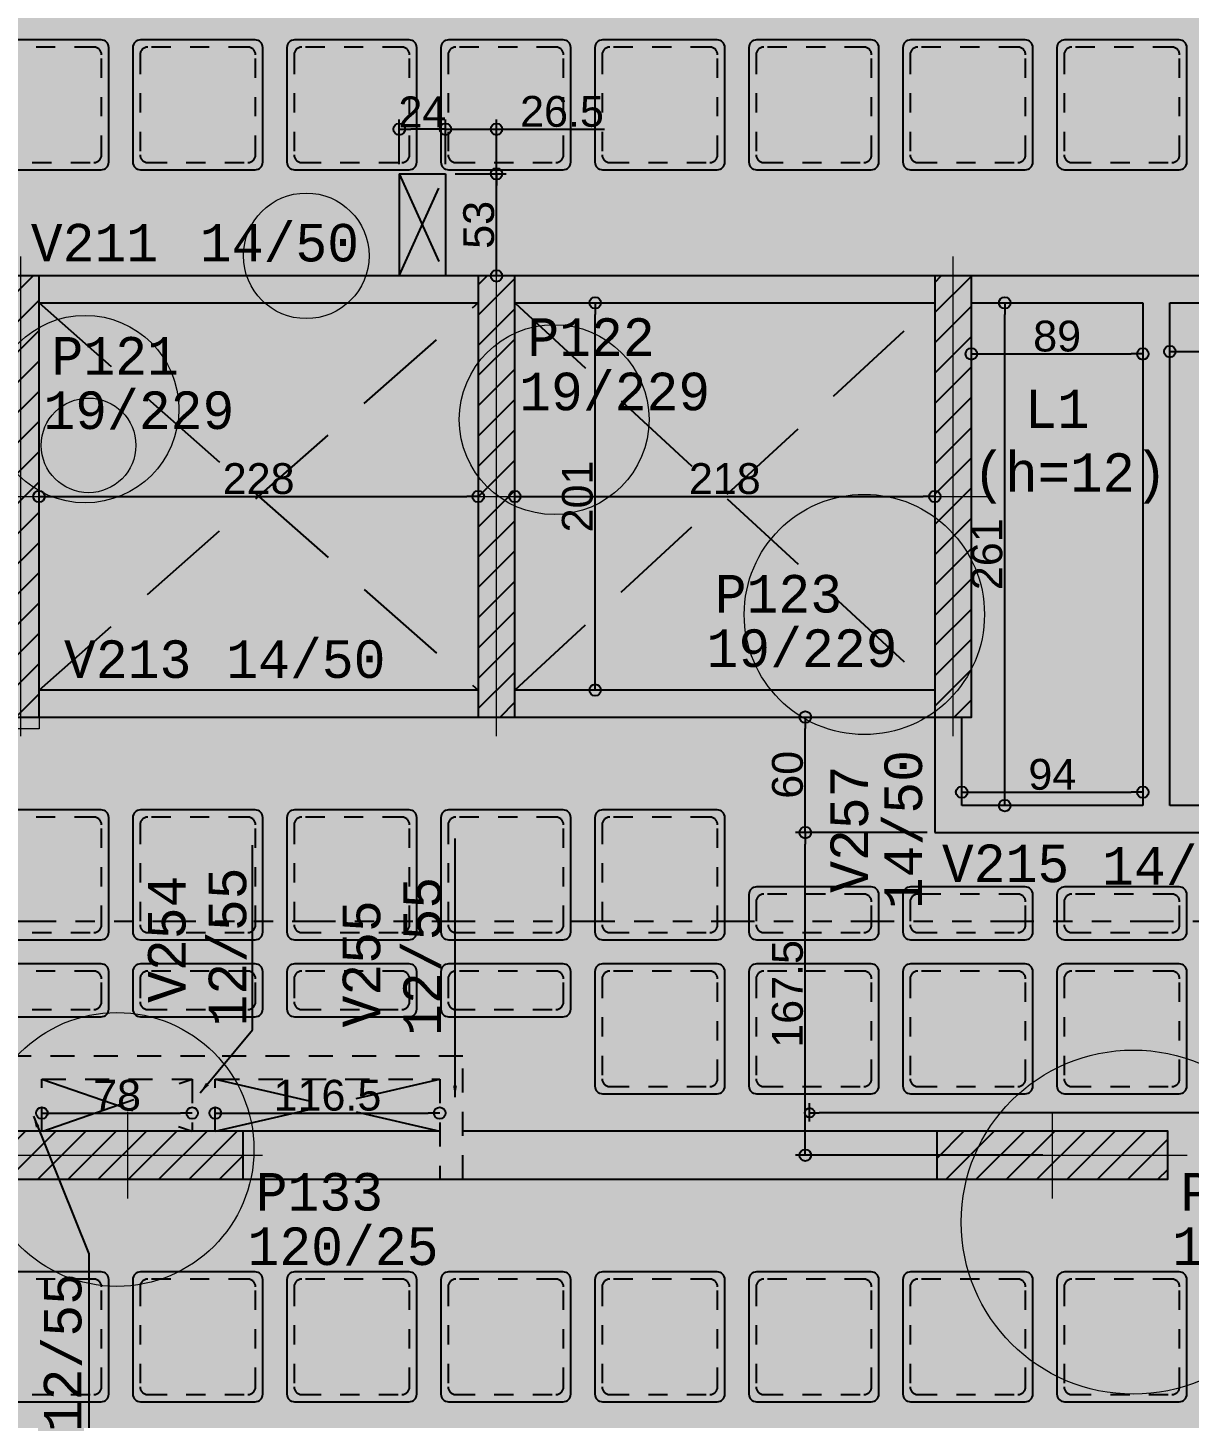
# Model space of a CAD drawing. Header units: millimetres. Extents: x -967 to 563, y -1588 to 506.
# Drawn here: x 59.2 to 65.23, y -248.77 to -241.55 of the extents above; entities that cross this region are included whole.
import ezdxf

# ---------------------------------------------------------------- set-up
doc = ezdxf.new("R2010")
doc.units = ezdxf.units.MM
for name, pattern in [('CYPE_RAYAPUNTOPUNTO', [0.45, 0.225, -0.075, 0, -0.075, 0, -0.075]), ('DASHDOT', [1, 0.5, -0.25, 0, -0.25]), ('ESTILO_TQS_0001', [1, 0.7, -0.3]), ('HIDDEN2', [0.1875, 0.125, -0.0625]), ('TRAZO_HUECO', [0.75, 0.5, -0.25])]:
    doc.linetypes.add(name, pattern=pattern)
for name, color, linetype in [('1', 5, 'Continuous'), ('11', 7, 'Continuous'), ('12', 4, 'Continuous'), ('13', 7, 'Continuous'), ('208', 13, 'Continuous'), ('237', 5, 'Continuous'), ('241', 7, 'TRAZO_HUECO'), ('251', 5, 'Continuous'), ('252', 153, 'ESTILO_TQS_0001'), ('3', 2, 'Continuous'), ('347-XXXX-ARQ-BASE-013-IMPLANTAÇÃO$0$_XREF-ARQ', 7, 'Continuous'), ('8', 7, 'Continuous'), ('9', 7, 'Continuous'), ('A_htc_alv', 7, 'Continuous'), ('COTAS', 1, 'Continuous'), ('EIXOS', 8, 'DASHDOT')]:
    doc.layers.add(name, color=color, linetype=linetype)
doc.layers.add('PILAR_EIXOS', color=1, linetype='Continuous', lineweight=0)
doc.layers.add('PILAR_HACH', color=4, linetype='Continuous', lineweight=0)
doc.styles.add('ARIAL', font='arial.ttf')
doc.styles.add('TQS_LUCIDA_CONSOLE', font='lucon.TTF')
doc.dimstyles.new('AVILLA 100', dxfattribs={"dimtxt": 0.13, "dimasz": 0.05, "dimexe": 0.05, "dimexo": 0.05, "dimgap": 0.01, "dimtad": 3, "dimdec": 0, "dimlfac": 100, "dimzin": 1, "dimdsep": 46, "dimtxsty": 'ARIAL', "dimblk": 'ORIGIN', "dimcen": 1.5, "dimclrd": 10, "dimclre": 10, "dimclrt": 7, "dimadec": 0, "dimazin": 0, "dimtfac": 1, "dimtdec": 0, "dimtmove": 0, "dimatfit": 1, "dimfxl": 1, "dimarcsym": 0})
doc.dimstyles.new('AVILLA 100 2', dxfattribs={"dimtxt": 0.16, "dimasz": 0.06, "dimexe": 0.05, "dimexo": 0.05, "dimgap": 0.01, "dimtad": 3, "dimdec": 1, "dimlfac": 100, "dimzin": 9, "dimdsep": 46, "dimtxsty": 'ARIAL', "dimblk": 'ORIGIN', "dimcen": 1.5, "dimclrd": 10, "dimclre": 10, "dimclrt": 7, "dimadec": 0, "dimazin": 0, "dimtfac": 1, "dimtdec": 1, "dimtmove": 0, "dimatfit": 1, "dimfxl": 1, "dimarcsym": 0})
pattern_1 = [(45, (585.15059, -196.08026), (-0.07857724, 0.07857724), [])]

# ---------------------------------------------------------------- blocks, each defined once
blk = doc.blocks.new('ENCHIMENTO_PISO TERREO')
h = blk.add_hatch(color=9)
h.dxf.hatch_style = 1
h.paths.add_polyline_path([(27.7, 0.14), (27.7, 0.75), (31.15, 0.75), (31.15, 5.14), (24.8495, 5.14), (24.8495, 7.04), (12.06, 7.04), (12.06, 4.64), (4, 4.64), (4, 7.04), (-8.79, 7.04), (-8.7905, 5.14), (-15.09, 5.14), (-15.09, 0.75), (-11.64, 0.75), (-11.64, 0.17), (-11.64, -2.71), (-15.09, -2.71), (-15.09, -9.5), (-8.39, -9.5), (-8.39, -11), (1.35, -11), (1.35, -10.25), (14.71, -10.25), (14.71, -11), (24.45, -11), (24.45, -9.5), (31.15, -9.5), (31.15, -5.11), (27.7, -5.11)])
blk = doc.blocks.new('_VAONER063700637000750007500')
at = {"layer": '251', "color": 8}
for p, q in [((-33.725, 29.725), (-33.725, -29.725)), ((29.725, 33.725), (-29.725, 33.725)), ((33.725, -29.725), (33.725, 29.725)), ((-29.725, -33.725), (29.725, -33.725))]:
    blk.add_line(p, q, dxfattribs=at)
for centre, start, end in [((-29.725, 29.725), 90, 180), ((29.725, 29.725), 0, 90), ((-29.725, -29.725), 180, 270), ((29.725, -29.725), 270, 0)]:
    blk.add_arc(centre, 4, start, end, dxfattribs=at)
at = {"layer": '252', "color": 8}
for p, q in [((25.975, 29.975), (-25.975, 29.975)), ((-29.975, 25.975), (-29.975, -25.975)), ((29.975, -25.975), (29.975, 25.975)), ((-25.975, -29.975), (25.975, -29.975))]:
    blk.add_line(p, q, dxfattribs=at)
for centre, start, end in [((-25.975, 25.975), 90, 180), ((25.975, 25.975), 0, 90), ((-25.975, -25.975), 180, 270), ((25.975, -25.975), 270, 0)]:
    blk.add_arc(centre, 4, start, end, dxfattribs=at)
blk = doc.blocks.new('_VAONER063700237000750007500')
at = {"layer": '251', "color": 8}
for p, q in [((-33.725, 9.725), (-33.725, -9.725)), ((29.725, 13.725), (-29.725, 13.725)), ((33.725, -9.725), (33.725, 9.725)), ((-29.725, -13.725), (29.725, -13.725))]:
    blk.add_line(p, q, dxfattribs=at)
for centre, start, end in [((-29.725, 9.725), 90, 180), ((29.725, 9.725), 0, 90), ((-29.725, -9.725), 180, 270), ((29.725, -9.725), 270, 0)]:
    blk.add_arc(centre, 4, start, end, dxfattribs=at)
at = {"layer": '252', "color": 8}
for p, q in [((25.975, 9.975), (-25.975, 9.975)), ((-29.975, 5.975), (-29.975, -5.975)), ((29.975, -5.975), (29.975, 5.975)), ((-25.975, -9.975), (25.975, -9.975))]:
    blk.add_line(p, q, dxfattribs=at)
for centre, start, end in [((-25.975, 5.975), 90, 180), ((25.975, 5.975), 0, 90), ((-25.975, -5.975), 180, 270), ((25.975, -5.975), 270, 0)]:
    blk.add_arc(centre, 4, start, end, dxfattribs=at)
blk = doc.blocks.new('NERVURADA TÉRREO 1 MODELO 2 (LO) R0')
at = {"layer": '208', "xscale": 0.01, "yscale": 0.01, "zscale": 0.01}
for name, p in [('_VAONER063700637000750007500', (731.454, -755.1215)), ('_VAONER063700637000750007500', (732.2535, -755.1215)), ('_VAONER063700637000750007500', (733.053, -755.1215)), ('_VAONER063700637000750007500', (733.8525, -755.1215)), ('_VAONER063700637000750007500', (734.652, -755.1215)), ('_VAONER063700637000750007500', (735.4515, -755.1215)), ('_VAONER063700637000750007500', (736.251, -755.1215)), ('_VAONER063700637000750007500', (737.0505, -755.1215)), ('_VAONER063700637000750007500', (731.454, -759.119)), ('_VAONER063700637000750007500', (732.2535, -759.119)), ('_VAONER063700637000750007500', (733.053, -759.119)), ('_VAONER063700637000750007500', (733.8525, -759.119)), ('_VAONER063700637000750007500', (734.652, -759.119)), ('_VAONER063700237000750007500', (735.4515, -759.319)), ('_VAONER063700237000750007500', (736.251, -759.319)), ('_VAONER063700237000750007500', (737.0505, -759.319)), ('_VAONER063700237000750007500', (731.454, -759.7185)), ('_VAONER063700237000750007500', (732.2535, -759.7185)), ('_VAONER063700237000750007500', (733.053, -759.7185)), ('_VAONER063700237000750007500', (733.8525, -759.7185)), ('_VAONER063700637000750007500', (734.652, -759.9185)), ('_VAONER063700637000750007500', (735.4515, -759.9185)), ('_VAONER063700637000750007500', (736.251, -759.9185)), ('_VAONER063700637000750007500', (737.0505, -759.9185)), ('_VAONER063700637000750007500', (731.454, -761.5175)), ('_VAONER063700637000750007500', (732.2535, -761.5175)), ('_VAONER063700637000750007500', (733.053, -761.5175)), ('_VAONER063700637000750007500', (733.8525, -761.5175)), ('_VAONER063700637000750007500', (734.652, -761.5175)), ('_VAONER063700637000750007500', (735.4515, -761.5175)), ('_VAONER063700637000750007500', (736.251, -761.5175)), ('_VAONER063700637000750007500', (737.0505, -761.5175))]:
    blk.add_blockref(name, p, dxfattribs=at)
blk = doc.blocks.new('_Origin')
at = {"color": 0, "linetype": 'ByBlock', "lineweight": -2}
blk.add_line((0, 0), (-1, 0), dxfattribs=at)
blk.add_circle((0, 0), 0.5, dxfattribs=at)
blk = doc.blocks.new('Eixos do pilar')
at = {"layer": 'PILAR_EIXOS'}
for p, q in [((0, -0.5), (0, 0.5)), ((-0.5, 0), (0.5, 0))]:
    blk.add_line(p, q, dxfattribs=at)
blk = doc.blocks.new('EIXOS DE OBRA TERREO1')
at = {"layer": 'EIXOS', "linetype": 'CYPE_RAYAPUNTOPUNTO'}
blk.add_line((699.3939, -159.3597), (774.5346, -159.3597), dxfattribs=at)
blk = doc.blocks.new('*D522')
at = {"layer": 'COTAS', "color": 10, "linetype": 'ByBlock', "lineweight": -2, "transparency": 16777216}
for p, q in [((845.2142, -590.9204), (844.5319, -590.9204)), ((844.5819, -592.5354), (844.5819, -590.9804)), ((845.8142, -592.5954), (844.5319, -592.5954))]:
    blk.add_line(p, q, dxfattribs=at)
at = {"layer": 'Defpoints', "color": 0, "linetype": 'ByBlock', "transparency": 16777216}
for p in [(844.5819, -590.9204), (845.2642, -590.9204), (845.8642, -592.5954)]:
    blk.add_point(p, dxfattribs=at)
at = {"layer": 'COTAS', "color": 10, "linetype": 'ByBlock', "lineweight": -2, "transparency": 16777216, "xscale": 0.06, "yscale": 0.06, "zscale": 0.06}
for p, rotation in [((844.5819, -590.9204), 90), ((844.5819, -592.5954), 270)]:
    blk.add_blockref('_Origin', p, dxfattribs=dict(at, rotation=rotation))
at = {"layer": 'COTAS', "color": 7, "linetype": 'ByBlock', "transparency": 16777216, "insert": (844.4902, -591.7579), "char_height": 0.16, "attachment_point": 5, "rotation": 90, "style": 'ARIAL'}
blk.add_mtext('167.5', dxfattribs=at)
blk = doc.blocks.new('*D523')
at = {"layer": 'COTAS', "color": 10, "linetype": 'ByBlock', "lineweight": -2, "transparency": 16777216}
for p, q in [((844.5819, -590.8604), (844.5819, -590.3804)), ((845.2142, -590.9204), (844.5319, -590.9204))]:
    blk.add_line(p, q, dxfattribs=at)
at = {"layer": 'Defpoints', "color": 0, "linetype": 'ByBlock', "transparency": 16777216}
for p in [(844.5819, -590.3204), (844.5819, -590.3204), (845.2642, -590.9204)]:
    blk.add_point(p, dxfattribs=at)
at = {"layer": 'COTAS', "color": 10, "linetype": 'ByBlock', "lineweight": -2, "transparency": 16777216, "xscale": 0.06, "yscale": 0.06, "zscale": 0.06}
for p, rotation in [((844.5819, -590.3204), 90), ((844.5819, -590.9204), 270)]:
    blk.add_blockref('_Origin', p, dxfattribs=dict(at, rotation=rotation))
at = {"layer": 'COTAS', "color": 7, "linetype": 'ByBlock', "transparency": 16777216, "insert": (844.4902, -590.6204), "char_height": 0.16, "attachment_point": 5, "rotation": 90, "style": 'ARIAL'}
blk.add_mtext('60', dxfattribs=at)
blk = doc.blocks.new('*D775')
at = {"layer": 'COTAS', "color": 10, "linetype": 'ByBlock', "lineweight": -2, "transparency": 16777216}
blk.add_line((843.4914, -590.1204), (843.4914, -588.2304), dxfattribs=at)
at = {"layer": 'Defpoints', "color": 0, "linetype": 'ByBlock', "transparency": 16777216}
for p in [(843.4914, -588.1704), (843.4914, -588.1704), (843.4914, -590.1804)]:
    blk.add_point(p, dxfattribs=at)
at = {"layer": 'COTAS', "color": 10, "linetype": 'ByBlock', "lineweight": -2, "transparency": 16777216, "xscale": 0.06, "yscale": 0.06, "zscale": 0.06}
for p, rotation in [((843.4914, -588.1704), 90), ((843.4914, -590.1804), 270)]:
    blk.add_blockref('_Origin', p, dxfattribs=dict(at, rotation=rotation))
at = {"layer": 'COTAS', "color": 7, "linetype": 'ByBlock', "transparency": 16777216, "insert": (843.3997, -589.1754), "char_height": 0.16, "attachment_point": 5, "rotation": 90, "style": 'ARIAL'}
blk.add_mtext('201', dxfattribs=at)
blk = doc.blocks.new('*D564')
at = {"layer": 'COTAS', "color": 10, "linetype": 'ByBlock', "lineweight": -2, "transparency": 16777216}
blk.add_line((840.6792, -592.3765), (841.3392, -592.3765), dxfattribs=at)
at = {"layer": 'Defpoints', "color": 0, "linetype": 'ByBlock', "transparency": 16777216}
for p in [(840.6192, -592.3765), (841.3992, -592.3765), (841.3992, -592.3765)]:
    blk.add_point(p, dxfattribs=at)
at = {"layer": 'COTAS', "color": 10, "linetype": 'ByBlock', "lineweight": -2, "transparency": 16777216, "xscale": 0.06, "yscale": 0.06, "zscale": 0.06, "rotation": 180}
blk.add_blockref('_Origin', (840.6192, -592.3765), dxfattribs=at)
at = {"layer": 'COTAS', "color": 10, "linetype": 'ByBlock', "lineweight": -2, "transparency": 16777216, "xscale": 0.06, "yscale": 0.06, "zscale": 0.06}
blk.add_blockref('_Origin', (841.3992, -592.3765), dxfattribs=at)
at = {"layer": 'COTAS', "color": 7, "linetype": 'ByBlock', "transparency": 16777216, "insert": (841.0092, -592.2848), "char_height": 0.16, "attachment_point": 5, "style": 'ARIAL'}
blk.add_mtext('78', dxfattribs=at)
blk = doc.blocks.new('*D565')
at = {"layer": 'COTAS', "color": 10, "linetype": 'ByBlock', "lineweight": -2, "transparency": 16777216}
blk.add_line((841.5792, -592.3765), (842.6242, -592.3765), dxfattribs=at)
at = {"layer": 'Defpoints', "color": 0, "linetype": 'ByBlock', "transparency": 16777216}
for p in [(841.5192, -592.3765), (842.6842, -592.3765), (842.6842, -592.3765)]:
    blk.add_point(p, dxfattribs=at)
at = {"layer": 'COTAS', "color": 10, "linetype": 'ByBlock', "lineweight": -2, "transparency": 16777216, "xscale": 0.06, "yscale": 0.06, "zscale": 0.06, "rotation": 180}
blk.add_blockref('_Origin', (841.5192, -592.3765), dxfattribs=at)
at = {"layer": 'COTAS', "color": 10, "linetype": 'ByBlock', "lineweight": -2, "transparency": 16777216, "xscale": 0.06, "yscale": 0.06, "zscale": 0.06}
blk.add_blockref('_Origin', (842.6842, -592.3765), dxfattribs=at)
at = {"layer": 'COTAS', "color": 7, "linetype": 'ByBlock', "transparency": 16777216, "insert": (842.1017, -592.2848), "char_height": 0.16, "attachment_point": 5, "style": 'ARIAL'}
blk.add_mtext('116.5', dxfattribs=at)
blk = doc.blocks.new('*D597')
at = {"layer": 'COTAS', "color": 10, "linetype": 'ByBlock', "lineweight": -2, "transparency": 16777216}
for p, q in [((842.7642, -587.5004), (843.0292, -587.5004)), ((842.9792, -587.9704), (842.9792, -587.5604))]:
    blk.add_line(p, q, dxfattribs=at)
at = {"layer": 'Defpoints', "color": 0, "linetype": 'ByBlock', "transparency": 16777216}
for p in [(842.7142, -587.5004), (842.9792, -587.5004), (842.9792, -588.0304)]:
    blk.add_point(p, dxfattribs=at)
at = {"layer": 'COTAS', "color": 10, "linetype": 'ByBlock', "lineweight": -2, "transparency": 16777216, "xscale": 0.06, "yscale": 0.06, "zscale": 0.06}
for p, rotation in [((842.9792, -587.5004), 90), ((842.9792, -588.0304), 270)]:
    blk.add_blockref('_Origin', p, dxfattribs=dict(at, rotation=rotation))
at = {"layer": 'COTAS', "color": 7, "linetype": 'ByBlock', "transparency": 16777216, "insert": (842.8875, -587.7654), "char_height": 0.16, "attachment_point": 5, "rotation": 90, "style": 'ARIAL'}
blk.add_mtext('53', dxfattribs=at)
blk = doc.blocks.new('*D598')
at = {"layer": 'COTAS', "color": 10, "linetype": 'ByBlock', "lineweight": -2, "transparency": 16777216}
for p, q in [((842.4742, -587.4504), (842.4742, -587.219)), ((842.7142, -587.4504), (842.7142, -587.219)), ((842.6542, -587.269), (842.5342, -587.269))]:
    blk.add_line(p, q, dxfattribs=at)
at = {"layer": 'Defpoints', "color": 0, "linetype": 'ByBlock', "transparency": 16777216}
for p in [(842.4742, -587.269), (842.4742, -587.5004), (842.7142, -587.5004)]:
    blk.add_point(p, dxfattribs=at)
at = {"layer": 'COTAS', "color": 10, "linetype": 'ByBlock', "lineweight": -2, "transparency": 16777216, "xscale": 0.06, "yscale": 0.06, "zscale": 0.06, "rotation": 180}
blk.add_blockref('_Origin', (842.4742, -587.269), dxfattribs=at)
at = {"layer": 'COTAS', "color": 10, "linetype": 'ByBlock', "lineweight": -2, "transparency": 16777216, "xscale": 0.06, "yscale": 0.06, "zscale": 0.06}
blk.add_blockref('_Origin', (842.7142, -587.269), dxfattribs=at)
at = {"layer": 'COTAS', "color": 7, "linetype": 'ByBlock', "transparency": 16777216, "insert": (842.5942, -587.1787), "char_height": 0.16, "attachment_point": 5, "style": 'ARIAL'}
blk.add_mtext('24', dxfattribs=at)
blk = doc.blocks.new('*D599')
at = {"layer": 'COTAS', "color": 10, "linetype": 'ByBlock', "lineweight": -2, "transparency": 16777216}
for p, q in [((842.7142, -587.4504), (842.7142, -587.219)), ((842.9792, -587.9804), (842.9792, -587.219)), ((842.6542, -587.269), (842.5942, -587.269)), ((842.7142, -587.269), (842.9792, -587.269)), ((843.0392, -587.269), (843.5388, -587.269))]:
    blk.add_line(p, q, dxfattribs=at)
at = {"layer": 'Defpoints', "color": 0, "linetype": 'ByBlock', "transparency": 16777216}
for p in [(842.7142, -587.269), (842.7142, -587.5004), (842.9792, -588.0304)]:
    blk.add_point(p, dxfattribs=at)
at = {"layer": 'COTAS', "color": 10, "linetype": 'ByBlock', "lineweight": -2, "transparency": 16777216, "xscale": 0.06, "yscale": 0.06, "zscale": 0.06}
blk.add_blockref('_Origin', (842.7142, -587.269), dxfattribs=at)
at = {"layer": 'COTAS', "color": 10, "linetype": 'ByBlock', "lineweight": -2, "transparency": 16777216, "xscale": 0.06, "yscale": 0.06, "zscale": 0.06, "rotation": 180}
blk.add_blockref('_Origin', (842.9792, -587.269), dxfattribs=at)
at = {"layer": 'COTAS', "color": 7, "linetype": 'ByBlock', "transparency": 16777216, "insert": (843.319, -587.1773), "char_height": 0.16, "attachment_point": 5, "style": 'ARIAL'}
blk.add_mtext('26.5', dxfattribs=at)
blk = doc.blocks.new('*D600')
at = {"layer": 'COTAS', "color": 10, "linetype": 'ByBlock', "lineweight": -2, "transparency": 16777216}
blk.add_line((840.6642, -589.1754), (842.8242, -589.1754), dxfattribs=at)
at = {"layer": 'Defpoints', "color": 0, "linetype": 'ByBlock', "transparency": 16777216}
for p in [(840.6042, -589.1754), (842.8842, -589.1754), (842.8842, -589.1754)]:
    blk.add_point(p, dxfattribs=at)
at = {"layer": 'COTAS', "color": 10, "linetype": 'ByBlock', "lineweight": -2, "transparency": 16777216, "xscale": 0.06, "yscale": 0.06, "zscale": 0.06, "rotation": 180}
blk.add_blockref('_Origin', (840.6042, -589.1754), dxfattribs=at)
at = {"layer": 'COTAS', "color": 10, "linetype": 'ByBlock', "lineweight": -2, "transparency": 16777216, "xscale": 0.06, "yscale": 0.06, "zscale": 0.06}
blk.add_blockref('_Origin', (842.8842, -589.1754), dxfattribs=at)
at = {"layer": 'COTAS', "color": 7, "linetype": 'ByBlock', "transparency": 16777216, "insert": (841.7442, -589.0837), "char_height": 0.16, "attachment_point": 5, "style": 'ARIAL'}
blk.add_mtext('228', dxfattribs=at)
blk = doc.blocks.new('*D601')
at = {"layer": 'COTAS', "color": 10, "linetype": 'ByBlock', "lineweight": -2, "transparency": 16777216}
blk.add_line((843.1342, -589.1754), (845.1942, -589.1754), dxfattribs=at)
at = {"layer": 'Defpoints', "color": 0, "linetype": 'ByBlock', "transparency": 16777216}
for p in [(843.0742, -589.1754), (845.2542, -589.1754), (845.2542, -589.1754)]:
    blk.add_point(p, dxfattribs=at)
at = {"layer": 'COTAS', "color": 10, "linetype": 'ByBlock', "lineweight": -2, "transparency": 16777216, "xscale": 0.06, "yscale": 0.06, "zscale": 0.06, "rotation": 180}
blk.add_blockref('_Origin', (843.0742, -589.1754), dxfattribs=at)
at = {"layer": 'COTAS', "color": 10, "linetype": 'ByBlock', "lineweight": -2, "transparency": 16777216, "xscale": 0.06, "yscale": 0.06, "zscale": 0.06}
blk.add_blockref('_Origin', (845.2542, -589.1754), dxfattribs=at)
at = {"layer": 'COTAS', "color": 7, "linetype": 'ByBlock', "transparency": 16777216, "insert": (844.1642, -589.0837), "char_height": 0.16, "attachment_point": 5, "style": 'ARIAL'}
blk.add_mtext('218', dxfattribs=at)
blk = doc.blocks.new('*D602')
at = {"layer": 'COTAS', "color": 10, "linetype": 'ByBlock', "lineweight": -2, "transparency": 16777216}
blk.add_line((845.5042, -588.4356), (846.2742, -588.4356), dxfattribs=at)
at = {"layer": 'Defpoints', "color": 0, "linetype": 'ByBlock', "transparency": 16777216}
for p in [(845.4442, -588.4356), (846.3342, -588.4356), (846.3342, -588.4356)]:
    blk.add_point(p, dxfattribs=at)
at = {"layer": 'COTAS', "color": 10, "linetype": 'ByBlock', "lineweight": -2, "transparency": 16777216, "xscale": 0.06, "yscale": 0.06, "zscale": 0.06, "rotation": 180}
blk.add_blockref('_Origin', (845.4442, -588.4356), dxfattribs=at)
at = {"layer": 'COTAS', "color": 10, "linetype": 'ByBlock', "lineweight": -2, "transparency": 16777216, "xscale": 0.06, "yscale": 0.06, "zscale": 0.06}
blk.add_blockref('_Origin', (846.3342, -588.4356), dxfattribs=at)
at = {"layer": 'COTAS', "color": 7, "linetype": 'ByBlock', "transparency": 16777216, "insert": (845.8892, -588.3439), "char_height": 0.16, "attachment_point": 5, "style": 'ARIAL'}
blk.add_mtext('89', dxfattribs=at)
blk = doc.blocks.new('*D603')
at = {"layer": 'COTAS', "color": 10, "linetype": 'ByBlock', "lineweight": -2, "transparency": 16777216}
blk.add_line((845.4542, -590.7108), (846.2742, -590.7108), dxfattribs=at)
at = {"layer": 'Defpoints', "color": 0, "linetype": 'ByBlock', "transparency": 16777216}
for p in [(845.3942, -590.7108), (846.3342, -590.7108), (846.3342, -590.7108)]:
    blk.add_point(p, dxfattribs=at)
at = {"layer": 'COTAS', "color": 10, "linetype": 'ByBlock', "lineweight": -2, "transparency": 16777216, "xscale": 0.06, "yscale": 0.06, "zscale": 0.06, "rotation": 180}
blk.add_blockref('_Origin', (845.3942, -590.7108), dxfattribs=at)
at = {"layer": 'COTAS', "color": 10, "linetype": 'ByBlock', "lineweight": -2, "transparency": 16777216, "xscale": 0.06, "yscale": 0.06, "zscale": 0.06}
blk.add_blockref('_Origin', (846.3342, -590.7108), dxfattribs=at)
at = {"layer": 'COTAS', "color": 7, "linetype": 'ByBlock', "transparency": 16777216, "insert": (845.8642, -590.6191), "char_height": 0.16, "attachment_point": 5, "style": 'ARIAL'}
blk.add_mtext('94', dxfattribs=at)
blk = doc.blocks.new('*D604')
at = {"layer": 'COTAS', "color": 10, "linetype": 'ByBlock', "lineweight": -2, "transparency": 16777216}
blk.add_line((846.5342, -588.4232), (848.5892, -588.4232), dxfattribs=at)
at = {"layer": 'Defpoints', "color": 0, "linetype": 'ByBlock', "transparency": 16777216}
for p in [(846.4742, -588.4232), (848.6492, -588.4232), (848.6492, -588.4232)]:
    blk.add_point(p, dxfattribs=at)
at = {"layer": 'COTAS', "color": 10, "linetype": 'ByBlock', "lineweight": -2, "transparency": 16777216, "xscale": 0.06, "yscale": 0.06, "zscale": 0.06, "rotation": 180}
blk.add_blockref('_Origin', (846.4742, -588.4232), dxfattribs=at)
at = {"layer": 'COTAS', "color": 10, "linetype": 'ByBlock', "lineweight": -2, "transparency": 16777216, "xscale": 0.06, "yscale": 0.06, "zscale": 0.06}
blk.add_blockref('_Origin', (848.6492, -588.4232), dxfattribs=at)
at = {"layer": 'COTAS', "color": 7, "linetype": 'ByBlock', "transparency": 16777216, "insert": (847.5617, -588.3315), "char_height": 0.16, "attachment_point": 5, "style": 'ARIAL'}
blk.add_mtext('217.5', dxfattribs=at)
blk = doc.blocks.new('*D655')
at = {"layer": 'COTAS', "color": 10, "linetype": 'ByBlock', "lineweight": -2, "transparency": 16777216}
blk.add_line((845.6173, -590.7204), (845.6173, -588.2304), dxfattribs=at)
at = {"layer": 'Defpoints', "color": 0, "linetype": 'ByBlock', "transparency": 16777216}
for p in [(845.6173, -588.1704), (845.6173, -588.1704), (845.6173, -590.7804)]:
    blk.add_point(p, dxfattribs=at)
at = {"layer": 'COTAS', "color": 10, "linetype": 'ByBlock', "lineweight": -2, "transparency": 16777216, "xscale": 0.06, "yscale": 0.06, "zscale": 0.06}
for p, rotation in [((845.6173, -588.1704), 90), ((845.6173, -590.7804), 270)]:
    blk.add_blockref('_Origin', p, dxfattribs=dict(at, rotation=rotation))
at = {"layer": 'COTAS', "color": 7, "linetype": 'ByBlock', "transparency": 16777216, "insert": (845.5256, -589.4754), "char_height": 0.16, "attachment_point": 5, "rotation": 90, "style": 'ARIAL'}
blk.add_mtext('261', dxfattribs=at)
blk = doc.blocks.new('*D956')
at = {"layer": 'Defpoints', "color": 0, "transparency": 16777216}
for p in [(63.2557, -247.1868), (63.2557, -247.2821), (74.4007, -247.2821)]:
    blk.add_point(p, dxfattribs=at)
at = {"layer": 'PILAR_HACH', "color": 10, "lineweight": -2, "transparency": 16777216}
for p, q in [((63.2557, -247.2321), (63.2557, -247.1368)), ((74.4007, -247.2321), (74.4007, -247.1368)), ((74.3507, -247.1868), (63.3057, -247.1868))]:
    blk.add_line(p, q, dxfattribs=at)
at = {"layer": 'PILAR_HACH', "color": 10, "lineweight": -2, "transparency": 16777216, "xscale": 0.05, "yscale": 0.05, "zscale": 0.05, "rotation": 180}
blk.add_blockref('_Origin', (63.2557, -247.1868), dxfattribs=at)
at = {"layer": 'PILAR_HACH', "color": 10, "lineweight": -2, "transparency": 16777216, "xscale": 0.05, "yscale": 0.05, "zscale": 0.05}
blk.add_blockref('_Origin', (74.4007, -247.1868), dxfattribs=at)
at = {"layer": 'PILAR_HACH', "color": 7, "transparency": 16777216, "insert": (68.8282, -247.1116), "char_height": 0.13, "attachment_point": 5, "style": 'ARIAL'}
blk.add_mtext('1114', dxfattribs=at)
blk = doc.blocks.new('COTAS TÉRREO (LO) R0')
at = {"layer": 'COTAS', "linetype": 'ByBlock'}
for base, p1, p2, picture, middle in [((842.4742, -587.269), (842.7142, -587.5004), (842.4742, -587.5004), '*D598', (842.5942, -587.269)), ((842.7142, -587.269), (842.9792, -588.0304), (842.7142, -587.5004), '*D599', (843.319, -587.269))]:
    dim = blk.add_linear_dim(base=base, p1=p1, p2=p2, dimstyle='AVILLA 100 2', dxfattribs=at)
    dim.commit()
    dim.dimension.update_dxf_attribs({"geometry": picture, "text_midpoint": middle, "dimtype": 128})
for base, p1, p2, picture, middle in [((842.9792, -587.5004), (842.9792, -588.0304), (842.7142, -587.5004), '*D597', (842.8875, -587.7654)), ((843.4914, -588.1704), (843.4914, -590.1804), (843.4914, -588.1704), '*D775', (843.3997, -589.1754)), ((845.6173, -588.1704), (845.6173, -590.7804), (845.6173, -588.1704), '*D655', (845.5256, -589.4754)), ((844.5819, -590.3204), (845.2642, -590.9204), (844.5819, -590.3204), '*D523', (844.4902, -590.6204)), ((844.5819, -590.9204), (845.8642, -592.5954), (845.2642, -590.9204), '*D522', (844.4902, -591.7579))]:
    dim = blk.add_linear_dim(base=base, p1=p1, p2=p2, angle=90, dimstyle='AVILLA 100 2', dxfattribs=at)
    dim.commit()
    dim.dimension.update_dxf_attribs({"geometry": picture, "text_midpoint": middle})
for base, p1, p2, picture, middle in [((846.3342, -588.4356), (845.4442, -588.4356), (846.3342, -588.4356), '*D602', (845.8892, -588.3439)), ((848.6492, -588.4232), (846.4742, -588.4232), (848.6492, -588.4232), '*D604', (847.5617, -588.3315)), ((842.8842, -589.1754), (840.6042, -589.1754), (842.8842, -589.1754), '*D600', (841.7442, -589.0837)), ((845.2542, -589.1754), (843.0742, -589.1754), (845.2542, -589.1754), '*D601', (844.1642, -589.0837)), ((846.3342, -590.7108), (845.3942, -590.7108), (846.3342, -590.7108), '*D603', (845.8642, -590.6191)), ((841.3992, -592.3765), (840.6192, -592.3765), (841.3992, -592.3765), '*D564', (841.0092, -592.2848)), ((842.6842, -592.3765), (841.5192, -592.3765), (842.6842, -592.3765), '*D565', (842.1017, -592.2848))]:
    dim = blk.add_linear_dim(base=base, p1=p1, p2=p2, dimstyle='AVILLA 100 2', dxfattribs=at)
    dim.commit()
    dim.dimension.update_dxf_attribs({"geometry": picture, "text_midpoint": middle})

msp = doc.modelspace()

# ---------------------------------------------------------------- hatches: boundary and pattern name
at = {"linetype": 'ByBlock'}
h = msp.add_hatch(dxfattribs=at)
h.set_pattern_fill('ANSI31', color=4, scale=0.035)
h.set_pattern_definition(pattern_1)
h.paths.add_polyline_path([(59.0657, -245.1321), (59.2557, -245.1321), (59.2557, -242.8421), (59.0657, -242.8421)])
h = msp.add_hatch(dxfattribs=at)
h.set_pattern_fill('ANSI31', color=4, scale=0.035)
h.set_pattern_definition(pattern_1)
h.paths.add_polyline_path([(61.5357, -245.1321), (61.7257, -245.1321), (61.7257, -242.8421), (61.5357, -242.8421)])
h = msp.add_hatch(dxfattribs=at)
h.set_pattern_fill('ANSI31', color=4, scale=0.035)
h.set_pattern_definition(pattern_1)
h.paths.add_polyline_path([(63.9057, -245.1321), (64.0957, -245.1321), (64.0957, -242.8421), (63.9057, -242.8421)])
h = msp.add_hatch(dxfattribs=at)
h.set_pattern_fill('ANSI31', color=4, scale=0.035)
h.set_pattern_definition(pattern_1)
h.paths.add_polyline_path([(59.1157, -247.5321), (60.3157, -247.5321), (60.3157, -247.2821), (59.1157, -247.2821)])
h = msp.add_hatch(dxfattribs=at)
h.set_pattern_fill('ANSI31', color=4, scale=0.035)
h.set_pattern_definition(pattern_1)
h.paths.add_polyline_path([(63.9157, -247.5321), (65.1157, -247.5321), (65.1157, -247.2821), (63.9157, -247.2821)])
at = {"layer": 'A_htc_alv', "linetype": 'ByBlock'}
h = msp.add_hatch(color=60, dxfattribs=at)
h.dxf.hatch_style = 1
h.paths.add_polyline_path([(61.4557, -246.8921), (57.7257, -246.8921), (57.7257, -246.4921), (56.1607, -246.4921), (56.1607, -246.6121), (57.6057, -246.6121), (57.6057, -247.5321), (57.7257, -247.5321), (57.7257, -247.0121), (59.1507, -247.0121), (59.1507, -247.2821), (59.2707, -247.2821), (59.2707, -247.0121), (60.0507, -247.0121), (60.0507, -247.2821), (60.1707, -247.2821), (60.1707, -247.0121), (61.3357, -247.0121), (61.3357, -247.5321), (61.4557, -247.5321)])

# ---------------------------------------------------------------- linework, layer by layer
at = {"layer": '1'}
for points in [[(61.5357, -242.8421), (59.2557, -242.8421)], [(63.9057, -242.8421), (61.7257, -242.8421)], [(65.0557, -242.8421), (64.0957, -242.8421)], [(67.1607, -242.8421), (65.0557, -242.8421)], [(59.2557, -242.9821), (61.5357, -242.9821)], [(61.7257, -242.9821), (63.9057, -242.9821)], [(64.0957, -242.9821), (64.9857, -242.9821)], [(64.9857, -242.9821), (64.9857, -245.5921)], [(65.1257, -242.9821), (67.1607, -242.9821)], [(65.1257, -244.4521), (65.1257, -242.9821)], [(65.1257, -245.5921), (65.1257, -244.4521)], [(61.5357, -244.9921), (59.2557, -244.9921)], [(63.9057, -244.9921), (61.7257, -244.9921)], [(59.2557, -245.1321), (61.5357, -245.1321)], [(61.7257, -245.1321), (63.9057, -245.1321)], [(63.9057, -245.1321), (63.9057, -245.7321)], [(64.0457, -245.5921), (64.0457, -245.1321)], [(64.9857, -245.5921), (64.0457, -245.5921)], [(67.5757, -245.5921), (65.1257, -245.5921)], [(63.9057, -245.7321), (65.0557, -245.7321)], [(65.0557, -245.7321), (67.5757, -245.7321)], [(61.3357, -247.2821), (60.3157, -247.2821)], [(63.9157, -247.2821), (61.4557, -247.2821)], [(60.3157, -247.5321), (61.4157, -247.5321)], [(61.4157, -247.5321), (63.9157, -247.5321)]]:
    msp.add_lwpolyline(points, dxfattribs=at)
at = {"layer": '1', "linetype": 'HIDDEN2'}
for points in [[(59.2157, -246.8921), (57.7257, -246.8921)], [(60.1157, -246.8921), (59.2157, -246.8921)], [(61.4557, -246.8921), (60.1157, -246.8921)], [(61.4557, -247.5321), (61.4557, -246.8921)], [(59.2707, -247.2821), (59.2707, -247.0121)], [(59.2707, -247.0121), (60.0507, -247.0121)], [(60.0507, -247.0121), (60.0507, -247.2821)], [(60.1707, -247.2821), (60.1707, -247.0121)], [(60.1707, -247.0121), (61.3357, -247.0121)], [(61.3357, -247.0121), (61.3357, -247.5321)]]:
    msp.add_lwpolyline(points, dxfattribs=at)
at = {"layer": '237'}
for p, q in [((61.1257, -242.3121), (61.1257, -242.8421)), ((61.1257, -242.3121), (61.3657, -242.3121)), ((61.3657, -242.3121), (61.3657, -242.8421))]:
    msp.add_line(p, q, dxfattribs=at)
at = {"layer": '241'}
for p, q in [((61.1257, -242.8421), (61.3657, -242.3121)), ((61.1257, -242.3121), (61.3657, -242.8421)), ((59.2557, -244.9921), (61.5357, -242.9821)), ((59.2557, -242.9821), (61.5357, -244.9921)), ((61.7257, -244.9921), (63.9057, -242.9821)), ((61.7257, -242.9821), (63.9057, -244.9921)), ((59.2707, -247.0121), (60.0507, -247.2821)), ((59.2757, -247.2821), (60.0507, -247.0121)), ((60.1707, -247.2821), (61.3357, -247.0121)), ((60.1707, -247.0121), (61.3357, -247.2821))]:
    msp.add_line(p, q, dxfattribs=at)
at = {"layer": '3'}
for points in [[(59.0657, -245.1321), (59.2557, -245.1321), (59.2557, -242.8421), (59.0657, -242.8421), (59.0657, -245.1321)], [(61.5357, -245.1321), (61.7257, -245.1321), (61.7257, -242.8421), (61.5357, -242.8421), (61.5357, -245.1321)], [(63.9057, -245.1321), (64.0957, -245.1321), (64.0957, -242.8421), (63.9057, -242.8421), (63.9057, -245.1321)], [(59.1157, -247.5321), (60.3157, -247.5321), (60.3157, -247.2821), (59.1157, -247.2821), (59.1157, -247.5321)], [(63.9157, -247.5321), (65.1157, -247.5321), (65.1157, -247.2821), (63.9157, -247.2821), (63.9157, -247.5321)]]:
    msp.add_lwpolyline(points, dxfattribs=at)
at = {"layer": 'PILAR_HACH', "color": 2}
msp.add_lwpolyline([(59.0657, -245.1321), (59.2563, -245.1321), (59.2563, -245.1943), (59.0657, -245.1943)], close=True, dxfattribs=at)
for centre, radius in [((60.643, -242.7379), 0.326), ((59.4951, -243.5336), 0.4866), ((61.9298, -243.5882), 0.4927), ((63.5401, -244.5998), 0.6235), ((64.9359, -247.7545), 0.8933)]:
    msp.add_circle(centre, radius, dxfattribs=at)
at = {"layer": 'PILAR_HACH', "color": 1}
msp.add_circle((59.5129, -243.722), 0.2456, dxfattribs=at)
at = {"layer": 'PILAR_HACH', "color": 6}
msp.add_circle((59.6604, -247.3773), 0.711, dxfattribs=at)

# ---------------------------------------------------------------- block references
at = {"color": 9, "linetype": 'ByBlock'}
msp.add_blockref('EIXOS DE OBRA TERREO1', (-672.1735, -86.8324), dxfattribs=at)
at = {"layer": '347-XXXX-ARQ-BASE-013-IMPLANTAÇÃO$0$_XREF-ARQ'}
msp.add_blockref('ENCHIMENTO_PISO TERREO', (59.2557, -242.9819), dxfattribs=at)
at = {"layer": 'COTAS', "color": 6, "linetype": 'ByBlock'}
msp.add_blockref('COTAS TÉRREO (LO) R0', (-781.3485, 345.1883), dxfattribs=at)
at = {"layer": 'COTAS', "color": 40, "linetype": 'ByBlock', "true_color": 0xf8d731}
msp.add_blockref('NERVURADA TÉRREO 1 MODELO 2 (LO) R0', (-672.1735, 513.1676), dxfattribs=at)
at = {"layer": 'PILAR_EIXOS', "xscale": 0.39, "yscale": 2.49}
for p in [(59.1607, -243.9871), (61.6307, -243.9871), (64.0007, -243.9871)]:
    msp.add_blockref('Eixos do pilar', p, dxfattribs=at)
at = {"layer": 'PILAR_EIXOS', "xscale": 0.45, "yscale": 1.4, "rotation": 270}
for p in [(59.7157, -247.4071), (64.5157, -247.4071)]:
    msp.add_blockref('Eixos do pilar', p, dxfattribs=at)

# ---------------------------------------------------------------- texts
at = {"layer": '11', "linetype": 'Continuous', "style": 'TQS_LUCIDA_CONSOLE'}
for p in [(60.0909, -242.7672), (60.2281, -244.9291), (64.774, -246.0021)]:
    msp.add_text('14/50', height=0.195, dxfattribs=at).set_placement(p)
for s, p in [('14/50', (63.8395, -246.1298)), ('12/55', (60.3316, -246.7391)), ('12/55', (61.3421, -246.7876)), ('12/55', (59.476, -248.8451))]:
    msp.add_text(s, height=0.195, rotation=90, dxfattribs=at).set_placement(p)
at = {"layer": '12', "linetype": 'Continuous', "style": 'TQS_LUCIDA_CONSOLE'}
for s, p in [('19/229', (61.7482, -243.5394)), ('19/229', (59.2782, -243.6368)), ('19/229', (62.7208, -244.8721)), ('120/25', (60.3382, -247.977)), ('120/25', (65.1382, -247.977))]:
    msp.add_text(s, height=0.195, dxfattribs=at).set_placement(p)
at = {"layer": '13', "linetype": 'Continuous', "style": 'TQS_LUCIDA_CONSOLE'}
for s, p in [('L1', (64.373, -243.631)), ('(h=12)', (64.1033, -243.9615))]:
    msp.add_text(s, height=0.1985, dxfattribs=at).set_placement(p)
at = {"layer": '8', "linetype": 'Continuous', "style": 'TQS_LUCIDA_CONSOLE'}
for s, p in [('V211', (59.2132, -242.7672)), ('V213', (59.3857, -244.9291)), ('V215', (63.9427, -245.9893))]:
    msp.add_text(s, height=0.195, dxfattribs=at).set_placement(p)
for s, p in [('V257', (63.5591, -246.0448)), ('V254', (60.0166, -246.6161)), ('V255', (61.0271, -246.7438))]:
    msp.add_text(s, height=0.195, rotation=90, dxfattribs=at).set_placement(p)
at = {"layer": '9', "linetype": 'Continuous', "style": 'TQS_LUCIDA_CONSOLE'}
for s, p in [('P122', (61.7907, -243.2571)), ('P121', (59.3207, -243.3544)), ('P123', (62.7633, -244.5897)), ('P133', (60.3807, -247.6946)), ('P134', (65.1807, -247.6946))]:
    msp.add_text(s, height=0.195, dxfattribs=at).set_placement(p)

# ---------------------------------------------------------------- dimensions: what is measured, and where the dimension line sits
at = {"layer": 'PILAR_HACH', "color": 2}
dim = msp.add_linear_dim(base=(63.2557167818, -247.1868476804), p1=(74.4007167818, -247.2821339855), p2=(63.2557167818, -247.2821339855), dimstyle='AVILLA 100', override={"dimfxl": 0.18, "dimarcsym": 1}, dxfattribs=at)
dim.commit()
dim.dimension.update_dxf_attribs({"geometry": '*D956', "text_midpoint": (68.8282167818, -247.1115816503)})

# ---------------------------------------------------------------- leaders
at = {"layer": 'COTAS', "linetype": 'ByBlock'}
for points in [[(61.4152, -247.1059), (61.4152, -245.7622)], [(60.092, -247.0835), (60.3636, -246.7554), (60.3636, -245.7966)]]:
    msp.add_leader(points, dimstyle='AVILLA 100 2', override={"dimgap": 0.01, "dimtad": 0}, dxfattribs=at)
at = {"layer": 'COTAS'}
msp.add_leader([(59.2263, -247.2042), (59.5136, -247.9187), (59.5136, -248.8464)], dimstyle='AVILLA 100 2', dxfattribs=at)

doc.saveas('drawing.dxf')
